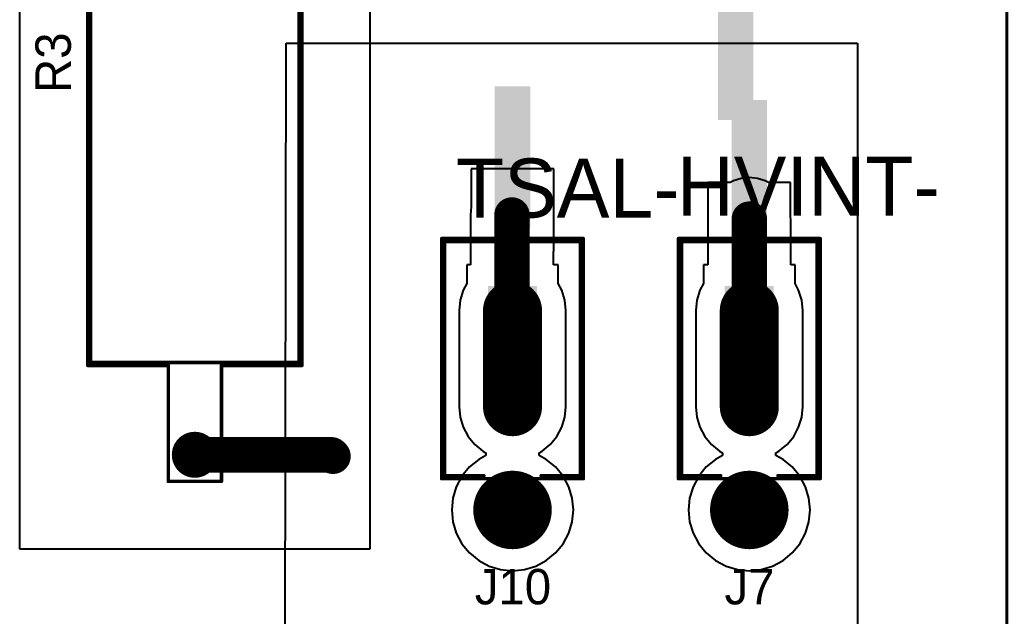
# Model space of a CAD drawing. Header units: millimetres. Extents: x 0 to 5.19, y 0 to 3.53.
# Drawn here: x 3.519 to 5.193, y 0.917 to 1.928 of the extents above; entities that cross this region are included whole.
import ezdxf

# ---------------------------------------------------------------- set-up
doc = ezdxf.new("R2010")
doc.units = ezdxf.units.MM
doc.header["$MEASUREMENT"] = 0
for name, color, linetype in [('BottomLayer', 5, 'Continuous'), ('BottomSolder', 6, 'Continuous'), ('Mechanical3', 76, 'Continuous'), ('Mechanical32', 56, 'Continuous'), ('Mechanical5', 56, 'Continuous'), ('MultiLayer', 9, 'Continuous'), ('PadHoleLayer', 156, 'Continuous'), ('TopLayer', 1, 'Continuous'), ('TopOverlay', 2, 'Continuous'), ('TopSolder', 216, 'Continuous')]:
    doc.layers.add(name, color=color, linetype=linetype)

# ---------------------------------------------------------------- blocks, each defined once
blk = doc.blocks.new('60MIL_TIE_1')
at = {"layer": 'TopLayer'}
for points in [[(-0.03, -0.03), (0.03, -0.03), (-0.03, 0.03), (0.03, 0.03)], [(0.03, -0.03), (0.21, -0.03), (0.03, 0.03), (0.21, 0.03)]]:
    blk.add_solid(points, dxfattribs=at)
blk = doc.blocks.new('60MIL_TIE_2')
at = {"layer": 'TopLayer'}
for points in [[(-0.03, -0.03), (0.03, -0.03), (-0.03, 0.03), (0.03, 0.03)], [(0.03, -0.03), (0.21, -0.03), (0.03, 0.03), (0.21, 0.03)]]:
    blk.add_solid(points, dxfattribs=at)
blk = doc.blocks.new('60MIL_TIE_3')
at = {"layer": 'TopLayer'}
for points in [[(-0.03, -0.03), (0.03, -0.03), (-0.03, 0.03), (0.03, 0.03)], [(0.03, -0.03), (0.21, -0.03), (0.03, 0.03), (0.21, 0.03)]]:
    blk.add_solid(points, dxfattribs=at)
blk = doc.blocks.new('45F10KE_5')
at = {"layer": 'BottomLayer', "const_width": 0.035}
blk.add_lwpolyline([(-0.0175, 0, 1), (0.0175, 0, 1)], format="xyb", close=True, dxfattribs=at)
at = {"layer": 'BottomLayer'}
blk.add_solid([(-1.295, -0.035), (-1.225, -0.035), (-1.295, 0.035), (-1.225, 0.035)], dxfattribs=at)
at = {"layer": 'BottomSolder', "const_width": 0.039}
blk.add_lwpolyline([(-0.0195, 0, 1), (0.0195, 0, 1)], format="xyb", close=True, dxfattribs=at)
at = {"layer": 'BottomSolder'}
blk.add_solid([(-1.299, -0.039), (-1.221, -0.039), (-1.299, 0.039), (-1.221, 0.039)], dxfattribs=at)
at = {"layer": 'Mechanical3'}
for p, q in [((-1.1085, 0.045), (-1.1085, 0.1815)), ((-1.1085, 0.1815), (-0.1515, 0.1815)), ((-0.1515, 0.1815), (-0.1515, 0.045)), ((-1.305, -0.045), (-1.305, 0.045)), ((-1.305, 0.045), (-1.1085, 0.045)), ((-0.1515, 0.045), (0.045, 0.045)), ((0.045, 0.045), (0.045, -0.045)), ((-1.1085, -0.045), (-1.305, -0.045)), ((-1.1085, -0.1815), (-1.1085, -0.045)), ((0.045, -0.045), (-0.1515, -0.045)), ((-0.1515, -0.045), (-0.1515, -0.1815)), ((-0.1515, -0.1815), (-1.1085, -0.1815))]:
    blk.add_line(p, q, dxfattribs=at)
at = {"layer": 'Mechanical3', "const_width": 0.006}
for points in [[(-1.1085, 0.045), (-1.1085, 0.1815)], [(-0.1515, 0.1815), (-1.1085, 0.1815)], [(-0.1515, 0.045), (-0.1515, 0.1815)], [(-1.1085, 0.045), (-1.305, 0.045)], [(0.045, 0.045), (-0.1515, 0.045)], [(0.045, -0.045), (0.045, 0.045)], [(-1.1085, -0.045), (-1.305, -0.045)], [(-1.1085, -0.1815), (-1.1085, -0.045)], [(-0.1515, -0.1815), (-0.1515, -0.045)], [(0.045, -0.045), (-0.1515, -0.045)], [(-0.1515, -0.1815), (-1.1085, -0.1815)]]:
    blk.add_lwpolyline(points, dxfattribs=at)
at = {"layer": 'Mechanical3', "const_width": 0.003}
for points in [[(-1.11, 0.1815, 1), (-1.107, 0.1815, 1)], [(-1.11, 0.1815, 1), (-1.107, 0.1815, 1)], [(-0.153, 0.1815, 1), (-0.15, 0.1815, 1)], [(-0.153, 0.1815, 1), (-0.15, 0.1815, 1)], [(-1.3065, 0.045, 1), (-1.3035, 0.045, 1)], [(-1.11, 0.045, 1), (-1.107, 0.045, 1)], [(-1.11, 0.045, 1), (-1.107, 0.045, 1)], [(-0.153, 0.045, 1), (-0.15, 0.045, 1)], [(-0.153, 0.045, 1), (-0.15, 0.045, 1)], [(0.0435, 0.045, 1), (0.0465, 0.045, 1)], [(0.0435, 0.045, 1), (0.0465, 0.045, 1)], [(-1.3065, -0.045, 1), (-1.3035, -0.045, 1)], [(-1.11, -0.045, 1), (-1.107, -0.045, 1)], [(-1.11, -0.045, 1), (-1.107, -0.045, 1)], [(-0.153, -0.045, 1), (-0.15, -0.045, 1)], [(-0.153, -0.045, 1), (-0.15, -0.045, 1)], [(0.0435, -0.045, 1), (0.0465, -0.045, 1)], [(0.0435, -0.045, 1), (0.0465, -0.045, 1)], [(-1.11, -0.1815, 1), (-1.107, -0.1815, 1)], [(-1.11, -0.1815, 1), (-1.107, -0.1815, 1)], [(-0.153, -0.1815, 1), (-0.15, -0.1815, 1)], [(-0.153, -0.1815, 1), (-0.15, -0.1815, 1)]]:
    blk.add_lwpolyline(points, format="xyb", close=True, dxfattribs=at)
at = {"layer": 'Mechanical5'}
for p, q in [((-1.42, -0.2965), (-1.42, 0.2965)), ((-1.42, 0.2965), (0.16, 0.2965)), ((0.16, 0.2965), (0.16, -0.2965)), ((0.16, -0.2965), (-1.42, -0.2965))]:
    blk.add_line(p, q, dxfattribs=at)
at = {"layer": 'PadHoleLayer', "const_width": 0.025}
for points in [[(-1.2725, 0, 1), (-1.2475, 0, 1)], [(-0.0125, 0, 1), (0.0125, 0, 1)]]:
    blk.add_lwpolyline(points, format="xyb", close=True, dxfattribs=at)
at = {"layer": 'TopLayer', "const_width": 0.035}
blk.add_lwpolyline([(-0.0175, 0, 1), (0.0175, 0, 1)], format="xyb", close=True, dxfattribs=at)
at = {"layer": 'TopLayer'}
blk.add_solid([(-1.295, -0.035), (-1.225, -0.035), (-1.295, 0.035), (-1.225, 0.035)], dxfattribs=at)
at = {"layer": 'TopOverlay', "const_width": 0.006}
for points in [[(-1.1035, -0.1765), (-1.1035, 0.1765)], [(-0.1565, 0.1765), (-1.1035, 0.1765)], [(-0.1565, -0.1765), (-0.1565, 0.1765)], [(-0.1565, -0.1765), (-1.1035, -0.1765)]]:
    blk.add_lwpolyline(points, dxfattribs=at)
at = {"layer": 'TopOverlay', "const_width": 0.003}
for points in [[(-1.105, 0.1765, 1), (-1.102, 0.1765, 1)], [(-1.105, 0.1765, 1), (-1.102, 0.1765, 1)], [(-0.158, 0.1765, 1), (-0.155, 0.1765, 1)], [(-0.158, 0.1765, 1), (-0.155, 0.1765, 1)], [(-1.105, -0.1765, 1), (-1.102, -0.1765, 1)], [(-1.105, -0.1765, 1), (-1.102, -0.1765, 1)], [(-0.158, -0.1765, 1), (-0.155, -0.1765, 1)], [(-0.158, -0.1765, 1), (-0.155, -0.1765, 1)]]:
    blk.add_lwpolyline(points, format="xyb", close=True, dxfattribs=at)
at = {"layer": 'TopSolder', "const_width": 0.039}
blk.add_lwpolyline([(-0.0195, 0, 1), (0.0195, 0, 1)], format="xyb", close=True, dxfattribs=at)
at = {"layer": 'TopSolder'}
blk.add_solid([(-1.299, -0.039), (-1.221, -0.039), (-1.299, 0.039), (-1.221, 0.039)], dxfattribs=at)
blk = doc.blocks.new('CON2_1X2_P163_VM_18')
at = {"layer": 'BottomLayer'}
for points, const_width in [([(0.306746, 0, 1), (0.369246, 0, 1)], 0.0625), ([(0.144242, 0, 1), (0.181742, 0, 1)], 0.0375)]:
    blk.add_lwpolyline(points, format="xyb", close=True, dxfattribs=dict(at, const_width=const_width))
blk.add_solid([(-0.0375, -0.0375), (0.0375, -0.0375), (-0.0375, 0.0375), (0.0375, 0.0375)], dxfattribs=at)
at = {"layer": 'BottomSolder'}
for points, const_width in [([(0.304746, 0, 1), (0.371246, 0, 1)], 0.0665), ([(0.142242, 0, 1), (0.183742, 0, 1)], 0.0415)]:
    blk.add_lwpolyline(points, format="xyb", close=True, dxfattribs=dict(at, const_width=const_width))
blk.add_solid([(-0.0415, -0.0415), (0.0415, -0.0415), (-0.0415, 0.0415), (0.0415, 0.0415)], dxfattribs=at)
at = {"layer": 'Mechanical3', "const_width": 0.006}
for points in [[(-0.122004, -0.12), (-0.122004, 0.12)], [(0.284996, 0.12), (-0.122004, 0.12)], [(0.284996, -0.12), (0.284996, 0.12)], [(0.284996, -0.12), (-0.122004, -0.12)]]:
    blk.add_lwpolyline(points, dxfattribs=at)
at = {"layer": 'Mechanical3', "const_width": 0.003}
for points in [[(-0.123504, 0.12, 1), (-0.120504, 0.12, 1)], [(-0.123504, 0.12, 1), (-0.120504, 0.12, 1)], [(0.283496, 0.12, 1), (0.286496, 0.12, 1)], [(0.283496, 0.12, 1), (0.286496, 0.12, 1)], [(-0.123504, -0.12, 1), (-0.120504, -0.12, 1)], [(-0.123504, -0.12, 1), (-0.120504, -0.12, 1)], [(0.283496, -0.12, 1), (0.286496, -0.12, 1)], [(0.283496, -0.12, 1), (0.286496, -0.12, 1)]]:
    blk.add_lwpolyline(points, format="xyb", close=True, dxfattribs=at)
at = {"layer": 'Mechanical5'}
for p, q in [((0.284996, 0.12), (-0.122004, 0.12)), ((-0.122004, 0.12), (-0.122004, -0.12)), ((0.284996, -0.12), (0.284996, 0.12)), ((-0.122004, -0.12), (0.284996, -0.12))]:
    blk.add_line(p, q, dxfattribs=at)
at = {"layer": 'MultiLayer'}
for points, const_width in [([(0.306746, 0, 1), (0.369246, 0, 1)], 0.0625), ([(0.144242, 0, 1), (0.181742, 0, 1)], 0.0375)]:
    blk.add_lwpolyline(points, format="xyb", close=True, dxfattribs=dict(at, const_width=const_width))
blk.add_solid([(-0.0375, -0.0375), (0.0375, -0.0375), (-0.0375, 0.0375), (0.0375, 0.0375)], dxfattribs=at)
at = {"layer": 'PadHoleLayer'}
for points, const_width in [([(0.306746, 0, 1), (0.369246, 0, 1)], 0.0625), ([(-0.01375, 0, 1), (0.01375, 0, 1)], 0.0275), ([(0.149242, 0, 1), (0.176742, 0, 1)], 0.0275)]:
    blk.add_lwpolyline(points, format="xyb", close=True, dxfattribs=dict(at, const_width=const_width))
at = {"layer": 'TopLayer'}
for points, const_width in [([(0.306746, 0, 1), (0.369246, 0, 1)], 0.0625), ([(0.144242, 0, 1), (0.181742, 0, 1)], 0.0375)]:
    blk.add_lwpolyline(points, format="xyb", close=True, dxfattribs=dict(at, const_width=const_width))
blk.add_solid([(-0.0375, -0.0375), (0.0375, -0.0375), (-0.0375, 0.0375), (0.0375, 0.0375)], dxfattribs=at)
at = {"layer": 'TopOverlay', "const_width": 0.006}
for points in [[(-0.117004, -0.115), (-0.117004, 0.115)], [(0.279996, 0.115), (-0.117004, 0.115)], [(0.279996, 0.0484908), (0.279996, 0.115)], [(0.279996, -0.115), (0.279996, -0.0484908)], [(0.279996, -0.115), (-0.117004, -0.115)]]:
    blk.add_lwpolyline(points, dxfattribs=at)
at = {"layer": 'TopOverlay', "const_width": 0.003}
for points in [[(-0.118504, 0.115, 1), (-0.115504, 0.115, 1)], [(-0.118504, 0.115, 1), (-0.115504, 0.115, 1)], [(0.278496, 0.115, 1), (0.281496, 0.115, 1)], [(0.278496, 0.115, 1), (0.281496, 0.115, 1)], [(0.278496, 0.0484908, 1), (0.281496, 0.0484908, 1)], [(0.278496, -0.0484908, 1), (0.281496, -0.0484908, 1)], [(-0.118504, -0.115, 1), (-0.115504, -0.115, 1)], [(-0.118504, -0.115, 1), (-0.115504, -0.115, 1)], [(0.278496, -0.115, 1), (0.281496, -0.115, 1)], [(0.278496, -0.115, 1), (0.281496, -0.115, 1)]]:
    blk.add_lwpolyline(points, format="xyb", close=True, dxfattribs=at)
at = {"layer": 'TopSolder'}
for points, const_width in [([(0.304746, 0, 1), (0.371246, 0, 1)], 0.0665), ([(0.142242, 0, 1), (0.183742, 0, 1)], 0.0415)]:
    blk.add_lwpolyline(points, format="xyb", close=True, dxfattribs=dict(at, const_width=const_width))
blk.add_solid([(-0.0415, -0.0415), (0.0415, -0.0415), (-0.0415, 0.0415), (0.0415, 0.0415)], dxfattribs=at)
blk = doc.blocks.new('CON2_1X2_P163_VM_20')
at = {"layer": 'BottomLayer'}
for points, const_width in [([(0.306746, 0, 1), (0.369246, 0, 1)], 0.0625), ([(0.144242, 0, 1), (0.181742, 0, 1)], 0.0375)]:
    blk.add_lwpolyline(points, format="xyb", close=True, dxfattribs=dict(at, const_width=const_width))
blk.add_solid([(-0.0375, -0.0375), (0.0375, -0.0375), (-0.0375, 0.0375), (0.0375, 0.0375)], dxfattribs=at)
at = {"layer": 'BottomSolder'}
for points, const_width in [([(0.304746, 0, 1), (0.371246, 0, 1)], 0.0665), ([(0.142242, 0, 1), (0.183742, 0, 1)], 0.0415)]:
    blk.add_lwpolyline(points, format="xyb", close=True, dxfattribs=dict(at, const_width=const_width))
blk.add_solid([(-0.0415, -0.0415), (0.0415, -0.0415), (-0.0415, 0.0415), (0.0415, 0.0415)], dxfattribs=at)
at = {"layer": 'Mechanical3', "const_width": 0.006}
for points in [[(-0.122004, -0.12), (-0.122004, 0.12)], [(0.284996, 0.12), (-0.122004, 0.12)], [(0.284996, -0.12), (0.284996, 0.12)], [(0.284996, -0.12), (-0.122004, -0.12)]]:
    blk.add_lwpolyline(points, dxfattribs=at)
at = {"layer": 'Mechanical3', "const_width": 0.003}
for points in [[(-0.123504, 0.12, 1), (-0.120504, 0.12, 1)], [(-0.123504, 0.12, 1), (-0.120504, 0.12, 1)], [(0.283496, 0.12, 1), (0.286496, 0.12, 1)], [(0.283496, 0.12, 1), (0.286496, 0.12, 1)], [(-0.123504, -0.12, 1), (-0.120504, -0.12, 1)], [(-0.123504, -0.12, 1), (-0.120504, -0.12, 1)], [(0.283496, -0.12, 1), (0.286496, -0.12, 1)], [(0.283496, -0.12, 1), (0.286496, -0.12, 1)]]:
    blk.add_lwpolyline(points, format="xyb", close=True, dxfattribs=at)
at = {"layer": 'Mechanical5'}
for p, q in [((0.284996, 0.12), (-0.122004, 0.12)), ((-0.122004, 0.12), (-0.122004, -0.12)), ((0.284996, -0.12), (0.284996, 0.12)), ((-0.122004, -0.12), (0.284996, -0.12))]:
    blk.add_line(p, q, dxfattribs=at)
at = {"layer": 'MultiLayer'}
for points, const_width in [([(0.306746, 0, 1), (0.369246, 0, 1)], 0.0625), ([(0.144242, 0, 1), (0.181742, 0, 1)], 0.0375)]:
    blk.add_lwpolyline(points, format="xyb", close=True, dxfattribs=dict(at, const_width=const_width))
blk.add_solid([(-0.0375, -0.0375), (0.0375, -0.0375), (-0.0375, 0.0375), (0.0375, 0.0375)], dxfattribs=at)
at = {"layer": 'PadHoleLayer'}
for points, const_width in [([(0.306746, 0, 1), (0.369246, 0, 1)], 0.0625), ([(-0.01375, 0, 1), (0.01375, 0, 1)], 0.0275), ([(0.149242, 0, 1), (0.176742, 0, 1)], 0.0275)]:
    blk.add_lwpolyline(points, format="xyb", close=True, dxfattribs=dict(at, const_width=const_width))
at = {"layer": 'TopLayer'}
for points, const_width in [([(0.306746, 0, 1), (0.369246, 0, 1)], 0.0625), ([(0.144242, 0, 1), (0.181742, 0, 1)], 0.0375)]:
    blk.add_lwpolyline(points, format="xyb", close=True, dxfattribs=dict(at, const_width=const_width))
blk.add_solid([(-0.0375, -0.0375), (0.0375, -0.0375), (-0.0375, 0.0375), (0.0375, 0.0375)], dxfattribs=at)
at = {"layer": 'TopOverlay', "const_width": 0.006}
for points in [[(-0.117004, -0.115), (-0.117004, 0.115)], [(0.279996, 0.115), (-0.117004, 0.115)], [(0.279996, 0.0484908), (0.279996, 0.115)], [(0.279996, -0.115), (0.279996, -0.0484908)], [(0.279996, -0.115), (-0.117004, -0.115)]]:
    blk.add_lwpolyline(points, dxfattribs=at)
at = {"layer": 'TopOverlay', "const_width": 0.003}
for points in [[(-0.118504, 0.115, 1), (-0.115504, 0.115, 1)], [(-0.118504, 0.115, 1), (-0.115504, 0.115, 1)], [(0.278496, 0.115, 1), (0.281496, 0.115, 1)], [(0.278496, 0.115, 1), (0.281496, 0.115, 1)], [(0.278496, 0.0484908, 1), (0.281496, 0.0484908, 1)], [(0.278496, -0.0484908, 1), (0.281496, -0.0484908, 1)], [(-0.118504, -0.115, 1), (-0.115504, -0.115, 1)], [(-0.118504, -0.115, 1), (-0.115504, -0.115, 1)], [(0.278496, -0.115, 1), (0.281496, -0.115, 1)], [(0.278496, -0.115, 1), (0.281496, -0.115, 1)]]:
    blk.add_lwpolyline(points, format="xyb", close=True, dxfattribs=at)
at = {"layer": 'TopSolder'}
for points, const_width in [([(0.304746, 0, 1), (0.371246, 0, 1)], 0.0665), ([(0.142242, 0, 1), (0.183742, 0, 1)], 0.0415)]:
    blk.add_lwpolyline(points, format="xyb", close=True, dxfattribs=dict(at, const_width=const_width))
blk.add_solid([(-0.0415, -0.0415), (0.0415, -0.0415), (-0.0415, 0.0415), (0.0415, 0.0415)], dxfattribs=at)

msp = doc.modelspace()

# ---------------------------------------------------------------- linework, layer by layer
at = {"layer": 'BottomLayer', "const_width": 0.06}
for points in [[(4.353, 1.4359936), (4.3539936, 1.435)], [(4.7549936, 1.435), (4.755, 1.4350064)], [(4.7549936, 1.272008), (4.755, 1.2720144)]]:
    msp.add_lwpolyline(points, dxfattribs=at)
at = {"layer": 'BottomLayer', "const_width": 0.03}
for points in [[(4.338, 1.4359936, 1), (4.368, 1.4359936, 1)], [(4.3389936, 1.435, 1), (4.3689936, 1.435, 1)], [(4.7399936, 1.435, 1), (4.7699936, 1.435, 1)], [(4.74, 1.4350064, 1), (4.77, 1.4350064, 1)], [(4.7399936, 1.272008, 1), (4.7699936, 1.272008, 1)], [(4.74, 1.2720144, 1), (4.77, 1.2720144, 1)]]:
    msp.add_lwpolyline(points, format="xyb", close=True, dxfattribs=at)
at = {"layer": 'Mechanical32', "const_width": 0.005}
msp.add_lwpolyline([(5.1909998, -2e-07), (5.1909999, 3.5259999)], dxfattribs=at)
at = {"layer": 'TopLayer'}
for p, q in [((3.9674864, 0.1425385), (3.9705636, 1.8879998)), ((3.9705636, 1.8879998), (4.938, 1.888)), ((4.938, 1.888), (4.938, 0.534)), ((4.424, 1.675), (4.284, 1.675)), ((4.284, 1.675), (4.284, 1.6105924)), ((4.424, 1.535), (4.424, 1.675)), ((4.7412776, 1.6589872), (4.7280825, 1.6549845)), ((4.755, 1.6603387), (4.7412776, 1.6589872)), ((4.7687224, 1.6589872), (4.755, 1.6603387)), ((4.7819175, 1.6549845), (4.7687224, 1.6589872)), ((4.7224989, 1.652), (4.685, 1.652)), ((4.685, 1.652), (4.685, 1.593439)), ((4.7280825, 1.6549845), (4.7224989, 1.652)), ((4.7875011, 1.652), (4.7819175, 1.6549845)), ((4.825, 1.652), (4.7875011, 1.652)), ((4.825, 1.593439), (4.825, 1.652)), ((4.284, 1.6105924), (4.2826613, 1.597)), ((4.2826613, 1.597), (4.2826613, 1.5125)), ((4.685, 1.593439), (4.6846613, 1.59)), ((4.8253387, 1.59), (4.825, 1.593439)), ((4.6846613, 1.59), (4.6846613, 1.5125)), ((4.8253387, 1.5125), (4.8253387, 1.59)), ((4.4233387, 1.5125), (4.4233387, 1.535)), ((4.4233387, 1.535), (4.424, 1.535)), ((4.2826613, 1.5125), (4.2764936, 1.5125)), ((4.2764936, 1.5125), (4.2764936, 1.4809298)), ((4.4314936, 1.5125), (4.4233387, 1.5125)), ((4.4314936, 1.4809298), (4.4314936, 1.5125)), ((4.6846613, 1.5125), (4.6774936, 1.5125)), ((4.6774936, 1.5125), (4.6774936, 1.4809298)), ((4.8324936, 1.5125), (4.8253387, 1.5125)), ((4.8324936, 1.4809298), (4.8324936, 1.5125)), ((4.2764936, 1.4809298), (4.2704421, 1.4696082)), ((4.4375451, 1.4696082), (4.4314936, 1.4809298)), ((4.6774936, 1.4809298), (4.6714421, 1.4696082)), ((4.8385451, 1.4696082), (4.8324936, 1.4809298)), ((4.2704421, 1.4696082), (4.2652958, 1.4526431)), ((4.4426914, 1.4526431), (4.4375451, 1.4696082)), ((4.6714421, 1.4696082), (4.6662958, 1.4526431)), ((4.8436914, 1.4526431), (4.8385451, 1.4696082)), ((4.2652958, 1.4526431), (4.2635581, 1.435)), ((4.4444291, 1.435), (4.4426914, 1.4526431)), ((4.6662958, 1.4526431), (4.6645581, 1.435)), ((4.8454291, 1.435), (4.8436914, 1.4526431)), ((4.2635581, 1.435), (4.2635581, 1.272008)), ((4.4444291, 1.272008), (4.4444291, 1.435)), ((4.6645581, 1.435), (4.6645581, 1.272008)), ((4.8454291, 1.272008), (4.8454291, 1.435)), ((4.2635581, 1.272008), (4.2652958, 1.2543649)), ((4.4426914, 1.2543649), (4.4444291, 1.272008)), ((4.6645581, 1.272008), (4.6662958, 1.2543649)), ((4.8436914, 1.2543649), (4.8454291, 1.272008)), ((4.2652958, 1.2543649), (4.2704421, 1.2373998)), ((4.4375451, 1.2373998), (4.4426914, 1.2543649)), ((4.6662958, 1.2543649), (4.6714421, 1.2373998)), ((4.8385451, 1.2373998), (4.8436914, 1.2543649)), ((4.2704421, 1.2373998), (4.2787992, 1.2217647)), ((4.429188, 1.2217647), (4.4375451, 1.2373998)), ((4.6714421, 1.2373998), (4.6797992, 1.2217647)), ((4.830188, 1.2217647), (4.8385451, 1.2373998)), ((4.2787992, 1.2217647), (4.290046, 1.2080604)), ((4.290046, 1.2080604), (4.3037503, 1.1968136)), ((4.4042369, 1.1968136), (4.4179412, 1.2080604)), ((4.4179412, 1.2080604), (4.429188, 1.2217647)), ((4.6797992, 1.2217647), (4.691046, 1.2080604)), ((4.691046, 1.2080604), (4.7047503, 1.1968136)), ((4.8052369, 1.1968136), (4.8189412, 1.2080604)), ((4.8189412, 1.2080604), (4.830188, 1.2217647)), ((4.3088405, 1.1890928), (4.2967721, 1.182642)), ((4.3037503, 1.1968136), (4.3088405, 1.1940928)), ((4.3088405, 1.1940928), (4.3088405, 1.1890928)), ((4.3991467, 1.1940928), (4.4042369, 1.1968136)), ((4.3991467, 1.1890928), (4.3991467, 1.1940928)), ((4.4112151, 1.182642), (4.3991467, 1.1890928)), ((4.7098405, 1.1890928), (4.6977721, 1.182642)), ((4.7047503, 1.1968136), (4.7098405, 1.1940928)), ((4.7098405, 1.1940928), (4.7098405, 1.1890928)), ((4.8001467, 1.1940928), (4.8052369, 1.1968136)), ((4.8001467, 1.1890928), (4.8001467, 1.1940928)), ((4.8122151, 1.182642), (4.8001467, 1.1890928)), ((4.2967721, 1.182642), (4.2811644, 1.1698332)), ((4.4268228, 1.1698332), (4.4112151, 1.182642)), ((4.6977721, 1.182642), (4.6821644, 1.1698332)), ((4.8278228, 1.1698332), (4.8122151, 1.182642)), ((4.2811644, 1.1698332), (4.2683556, 1.1542255)), ((4.4396316, 1.1542255), (4.4268228, 1.1698332)), ((4.6821644, 1.1698332), (4.6693556, 1.1542255)), ((4.8406316, 1.1542255), (4.8278228, 1.1698332)), ((4.2683556, 1.1542255), (4.2588377, 1.1364189)), ((4.4491495, 1.1364189), (4.4396316, 1.1542255)), ((4.6693556, 1.1542255), (4.6598377, 1.1364189)), ((4.8501495, 1.1364189), (4.8406316, 1.1542255)), ((4.2588377, 1.1364189), (4.2529766, 1.1170975)), ((4.4550106, 1.1170975), (4.4491495, 1.1364189)), ((4.6598377, 1.1364189), (4.6539766, 1.1170975)), ((4.8560106, 1.1170975), (4.8501495, 1.1364189)), ((4.2529766, 1.1170975), (4.2509976, 1.097004)), ((4.4569896, 1.097004), (4.4550106, 1.1170975)), ((4.6539766, 1.1170975), (4.6519976, 1.097004)), ((4.8579896, 1.097004), (4.8560106, 1.1170975)), ((4.2509976, 1.097004), (4.2529766, 1.0769105)), ((4.4550106, 1.0769105), (4.4569896, 1.097004)), ((4.6519976, 1.097004), (4.6539766, 1.0769105)), ((4.8560106, 1.0769105), (4.8579896, 1.097004)), ((4.2529766, 1.0769105), (4.2588377, 1.0575891)), ((4.4491495, 1.0575891), (4.4550106, 1.0769105)), ((4.6539766, 1.0769105), (4.6598377, 1.0575891)), ((4.8501495, 1.0575891), (4.8560106, 1.0769105)), ((4.2588377, 1.0575891), (4.2683556, 1.0397825)), ((4.4396316, 1.0397825), (4.4491495, 1.0575891)), ((4.6598377, 1.0575891), (4.6693556, 1.0397825)), ((4.8406316, 1.0397825), (4.8501495, 1.0575891)), ((4.2683556, 1.0397825), (4.2811644, 1.0241748)), ((4.4268228, 1.0241748), (4.4396316, 1.0397825)), ((4.6693556, 1.0397825), (4.6821644, 1.0241748)), ((4.8278228, 1.0241748), (4.8406316, 1.0397825)), ((4.2811644, 1.0241748), (4.2967721, 1.011366)), ((4.4112151, 1.011366), (4.4268228, 1.0241748)), ((4.6821644, 1.0241748), (4.6977721, 1.011366)), ((4.8122151, 1.011366), (4.8278228, 1.0241748)), ((4.2967721, 1.011366), (4.3145787, 1.0018481)), ((4.3934085, 1.0018481), (4.4112151, 1.011366)), ((4.6977721, 1.011366), (4.7155787, 1.0018481)), ((4.7944085, 1.0018481), (4.8122151, 1.011366)), ((4.3145787, 1.0018481), (4.3339001, 0.995987)), ((4.3339001, 0.995987), (4.3539936, 0.994008)), ((4.3539936, 0.994008), (4.3740871, 0.995987)), ((4.3740871, 0.995987), (4.3934085, 1.0018481)), ((4.7155787, 1.0018481), (4.7349001, 0.995987)), ((4.7349001, 0.995987), (4.7549936, 0.994008)), ((4.7549936, 0.994008), (4.7750871, 0.995987)), ((4.7750871, 0.995987), (4.7944085, 1.0018481))]:
    msp.add_line(p, q, dxfattribs=at)
for points, const_width in [([(4.353, 1.4359936), (4.353, 1.597)], 0.06), ([(4.755, 1.4350064), (4.755, 1.59)], 0.06), ([(4.3539936, 1.272008), (4.3539936, 1.435)], 0.1), ([(4.7549936, 1.272008), (4.7549936, 1.435)], 0.1), ([(4.353, 1.4359936), (4.3539936, 1.435)], 0.06), ([(4.7549936, 1.435), (4.755, 1.4350064)], 0.06), ([(3.816, 1.190504), (4.047496, 1.190504)], 0.06), ([(4.047496, 1.190504), (4.05, 1.188)], 0.06)]:
    msp.add_lwpolyline(points, dxfattribs=dict(at, const_width=const_width))
for points, const_width in [([(4.338, 1.597, 1), (4.368, 1.597, 1)], 0.03), ([(4.74, 1.59, 1), (4.77, 1.59, 1)], 0.03), ([(4.3289936, 1.435, 1), (4.3789936, 1.435, 1)], 0.05), ([(4.7299936, 1.435, 1), (4.7799936, 1.435, 1)], 0.05), ([(4.338, 1.4359936, 1), (4.368, 1.4359936, 1)], 0.03), ([(4.338, 1.4359936, 1), (4.368, 1.4359936, 1)], 0.03), ([(4.3389936, 1.435, 1), (4.3689936, 1.435, 1)], 0.03), ([(4.7399936, 1.435, 1), (4.7699936, 1.435, 1)], 0.03), ([(4.74, 1.4350064, 1), (4.77, 1.4350064, 1)], 0.03), ([(4.74, 1.4350064, 1), (4.77, 1.4350064, 1)], 0.03), ([(4.3289936, 1.272008, 1), (4.3789936, 1.272008, 1)], 0.05), ([(4.7299936, 1.272008, 1), (4.7799936, 1.272008, 1)], 0.05), ([(3.801, 1.190504, 1), (3.831, 1.190504, 1)], 0.03), ([(4.032496, 1.190504, 1), (4.062496, 1.190504, 1)], 0.03), ([(4.032496, 1.190504, 1), (4.062496, 1.190504, 1)], 0.03), ([(4.035, 1.188, 1), (4.065, 1.188, 1)], 0.03)]:
    msp.add_lwpolyline(points, format="xyb", close=True, dxfattribs=dict(at, const_width=const_width))

# ---------------------------------------------------------------- block references
for name, p, rotation in [('45F10KE_5', (3.816, 1.190504), 270), ('60MIL_TIE_3', (4.732, 1.968), 270), ('60MIL_TIE_1', (4.354, 1.605), 90), ('60MIL_TIE_2', (4.755, 1.582), 90), ('CON2_1X2_P163_VM_18', (4.3539936, 1.435), 270), ('CON2_1X2_P163_VM_20', (4.7549936, 1.435), 270)]:
    msp.add_blockref(name, p, dxfattribs=dict(rotation=rotation))

# ---------------------------------------------------------------- texts
at = {"layer": 'TopOverlay'}
for s, height, rotation, p in [('R3', 0.06, 90, (3.6059935, 1.8037998)), ('TSAL-', 0.1, 360, (4.2580462, 1.592693)), ('HVINT-', 0.1, 360, (4.6320462, 1.596))]:
    msp.add_text(s, height=height, rotation=rotation, dxfattribs=at).set_placement(p)
for s, p in [('J10', (4.2900137, 0.9370065)), ('J7', (4.713009, 0.9370065))]:
    msp.add_text(s, height=0.06, dxfattribs=at).set_placement(p)

doc.saveas('drawing.dxf')
